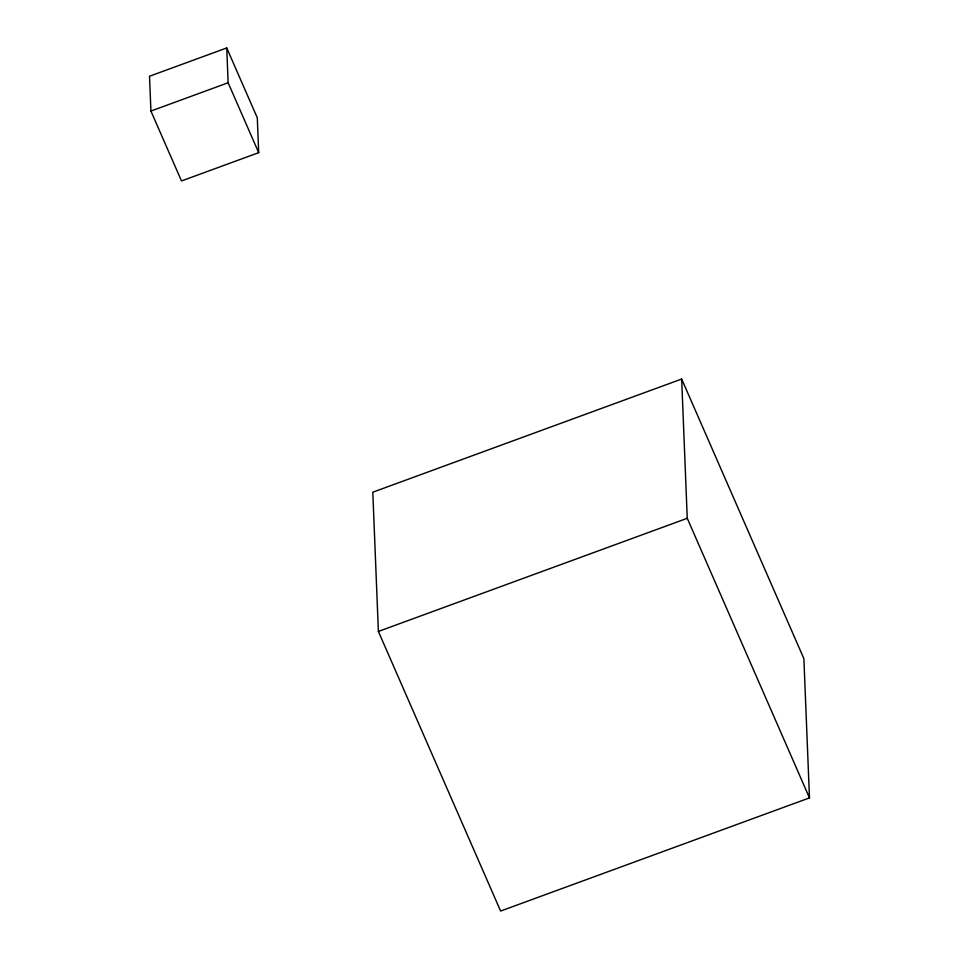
<?xml version="1.0" encoding="UTF-8"?>
<svg xmlns="http://www.w3.org/2000/svg" width="959" height="959" viewBox="0 0 959 959"><rect width="100%" height="100%" fill="white"/><g stroke="black" fill="none" stroke-linecap="round" stroke-linejoin="round"><path stroke-width="1.44" d="M226.744 47.95L149.52 76.24L150.923 111.052L181.479 180.951L258.69 152.661L257.3 117.849L226.744 47.95L228.134 82.762L258.69 152.661M150.923 111.052L228.134 82.762M681.669 379.045L372.799 492.207L378.385 631.442L500.61 911.05L809.48 797.888L803.882 658.653L681.669 379.045L687.255 518.292L809.48 797.888M378.385 631.442L687.255 518.292"/></g></svg>
